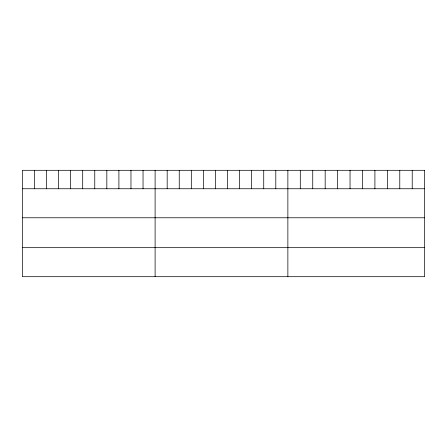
<?xml version="1.0" encoding="UTF-8"?>
<svg xmlns="http://www.w3.org/2000/svg" width="447" height="447" viewBox="0 0 447 447"><rect width="100%" height="100%" fill="white"/><g stroke="black" fill="none" stroke-linecap="round" stroke-linejoin="round"><path stroke-width="0.67" d="M22.35 188.751L424.65 188.751M22.35 217.773L424.65 217.773M22.35 247.672L424.65 247.672M412.218 170.307L412.218 188.751M399.78 170.307L399.78 188.751M387.348 170.307L387.348 188.751M374.91 170.307L374.91 188.751M362.478 170.307L362.478 188.751M350.04 170.307L350.04 188.751M337.608 170.307L337.608 188.751M325.17 170.307L325.17 188.751M312.738 170.307L312.738 188.751M300.3 170.307L300.3 188.751M287.868 170.307L287.868 276.693M275.799 170.307L275.799 188.751M263.73 170.307L263.73 188.751M251.661 170.307L251.661 188.751M239.592 170.307L239.592 188.751M227.523 170.307L227.523 188.751M215.454 170.307L215.454 188.751M203.385 170.307L203.385 188.751M191.316 170.307L191.316 188.751M179.247 170.307L179.247 188.751M167.178 170.307L167.178 188.751M155.109 170.307L155.109 276.693M143.04 170.307L143.04 188.751M130.971 170.307L130.971 188.751M118.902 170.307L118.902 188.751M106.833 170.307L106.833 188.751M94.764 170.307L94.764 188.751M82.695 170.307L82.695 188.751M70.626 170.307L70.626 188.751M58.557 170.307L58.557 188.751M46.488 170.307L46.488 188.751M34.419 170.307L34.419 188.751M424.65 170.307L22.35 170.307L22.35 276.693L424.65 276.693L424.65 170.307"/></g></svg>
